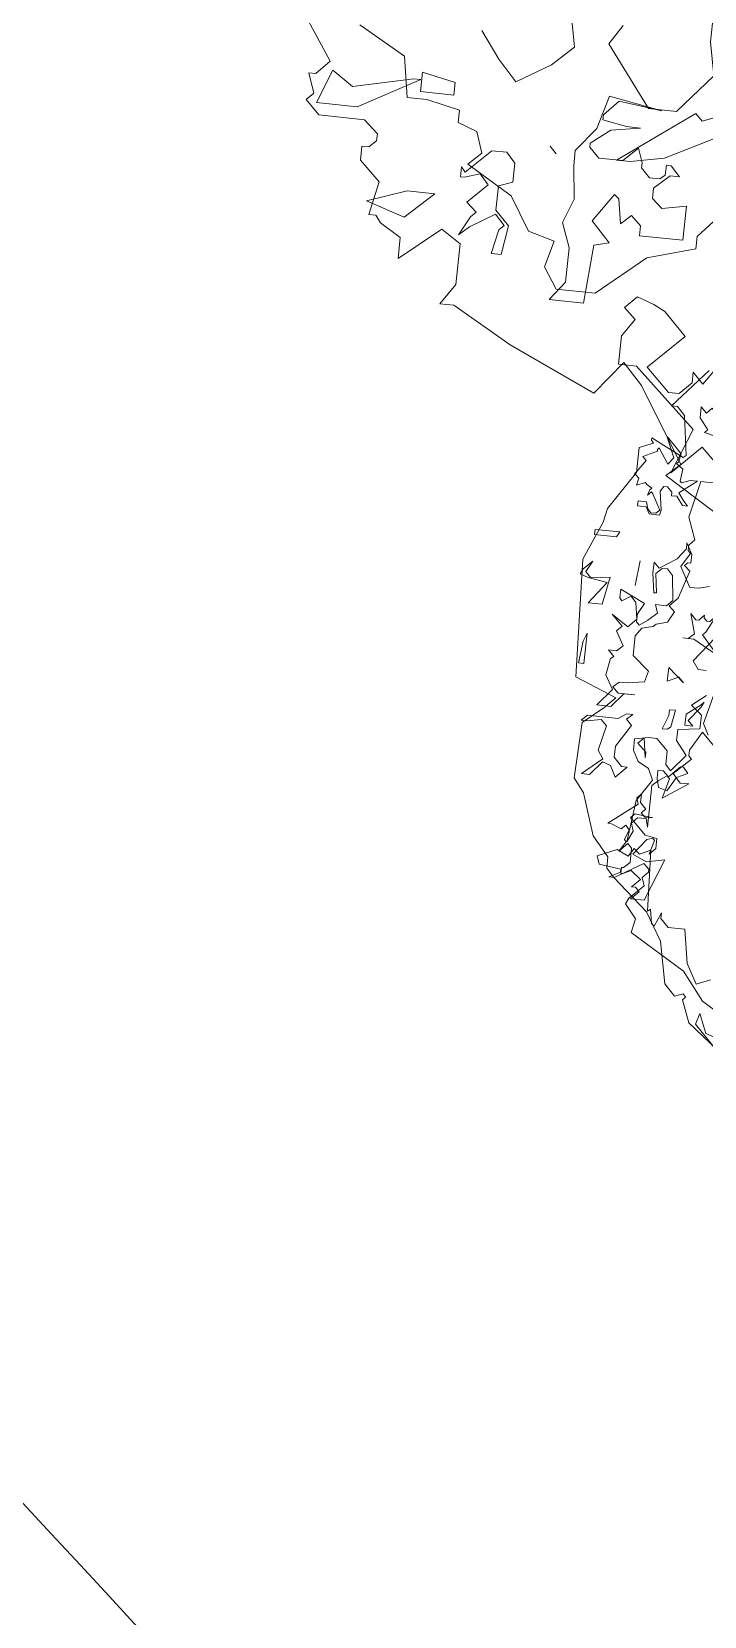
# Model space of a CAD drawing. Header units: metres. Extents: x 329311 to 330425, y 7396637 to 7397287.
# Drawn here: x 329854.298 to 329854.863, y 7397026.995 to 7397028.326 of the extents above; entities that cross this region are included whole.
import ezdxf

# ---------------------------------------------------------------- set-up
doc = ezdxf.new("R2010")
doc.units = ezdxf.units.M
doc.linetypes.add('CACHE2', pattern=[4.7625, 3.175, -1.5875])
doc.layers.get('0').update_dxf_attribs({"lineweight": 18})
doc.layers.add('ARBRE', color=251, linetype='Continuous', lineweight=13)
doc.layers.add('AXES+POTEAUX', color=6, linetype='CACHE2', lineweight=13)
doc.layers.add('VEGETAIS', color=3, linetype='Continuous')
pattern_1 = [(341.96263, (329827.33868, 7397103.38185), (0.0540704, 0.16604302), [0.127, -0.047625]), (71.96263, (329827.33868, 7397103.38185), (-0.16604302, 0.0540704), [0.127, -0.047625])]

# ---------------------------------------------------------------- blocks, each defined once
blk = doc.blocks.new('WMF26', base_point=(0, 0.0008))
at = {"color": 85}
for points in [[(10.2552, -0.9839), (11.3025, -1.7915), (11.412, -2.069), (11.3758, -2.1052), (11.412, -2.1414), (11.5141, -2.1052), (11.6524, -2.2427), (11.7611, -2.7672), (11.9727, -3.1163), (12.4238, -3.5016), (12.5251, -3.6045), (12.5251, -3.7494), (12.7359, -3.9898), (12.9112, -4.5142), (13.0496, -4.688), (13.0199, -5.387), (12.7721, -5.5977), (12.6346, -5.7369), (13.1582, -5.9476), (13.2233, -7.4181), (13.0199, -7.9055), (12.9837, -8.0792), (12.6708, -8.5666), (12.6708, -8.8803), (12.4963, -8.9527), (12.5251, -8.989), (12.5251, -9.0178), (12.111, -8.8144), (12.0739, -8.8441), (12.1472, -9.3381), (12.2485, -9.4401), (12.3209, -9.4401), (11.8994, -9.9284)], [(3.481, -11.8854), (3.1319, -11.6746), (3.2043, -11.6096), (2.9574, -11.2234), (2.8544, -11.1139), (2.7169, -11.2893), (2.2584, -11.0851), (1.9455, -10.9106), (1.873, -10.9106), (1.9455, -10.8019), (1.9455, -10.5903), (1.8434, -10.5245), (1.6326, -10.699), (1.6326, -10.5903), (1.5231, -10.5245), (1.4943, -10.4882), (1.4581, -10.4882), (1.4943, -10.3145), (1.3848, -10.2116), (1.3848, -10.1391), (1.4219, -10.1391), (1.4581, -10.1029), (1.4581, -10.0667), (1.3848, -10.0008), (1.1452, -10.0008), (1.072, -9.9284), (1.1082, -9.8921), (1.072, -9.7892), (1.1082, -9.7892), (1.1749, -9.7168), (0.7237, -9.0548)]]:
    blk.add_lwpolyline(points, dxfattribs=at)
at = {"color": 63}
for points in [[(10.9131, -1.9307), (11.1609, -2.0756), (11.4375, -2.4255), (12.1357, -2.8404), (12.0995, -3.0142), (12.2452, -3.1895), (12.209, -3.262), (12.0344, -3.4365), (12.0706, -3.5386), (11.9982, -3.6119), (11.9982, -3.6481), (12.0706, -3.7132), (12.4205, -3.5016), (12.4856, -3.5016), (12.3464, -3.5757), (12.3464, -3.6119), (12.6239, -3.6481), (12.6601, -3.7494), (12.4205, -3.8515), (12.274, -3.7856), (12.209, -3.8877), (12.1357, -3.8227), (11.9982, -3.8877), (11.962, -3.1237), (11.9249, -3.1533), (11.8953, -2.9779), (11.859, -2.9491), (11.7866, -3.1237), (11.7866, -3.0512), (11.6853, -2.9491), (11.4737, -2.9491), (11.4013, -2.5268), (11.263, -2.2789), (11.0884, -2.353)], [(12.0706, -4.7612), (12.1357, -4.8996), (12.274, -4.972), (12.3464, -5.1103), (12.3464, -5.2495), (12.1727, -5.2857), (12.0706, -5.2857), (11.9249, -5.1465), (11.9249, -4.972), (11.859, -4.8996), (11.6853, -5.1103), (11.8228, -5.2857), (11.8228, -5.4232), (11.547, -5.4594), (11.547, -5.634), (11.6853, -5.7443), (11.5108, -5.8818)], [(11.547, -6.1946), (11.6483, -6.1946), (11.7216, -6.2967), (11.4737, -6.617)], [(11.6121, -7.2427), (11.7504, -7.2065), (11.859, -7.2065), (11.9982, -7.4543), (11.8953, -7.628), (11.9249, -7.6643), (11.9249, -7.7301), (11.859, -7.8034), (11.962, -8.0792), (11.859, -8.5378), (11.5108, -8.5378)], [(3.4415, -10.1103), (3.164, -10.4232), (3.164, -10.4882), (2.9162, -10.5607), (2.6692, -10.7723), (2.465, -10.7723), (2.3926, -10.6628), (2.4288, -10.5245), (2.2913, -10.4882), (2.1818, -10.3145), (1.9414, -10.1754), (2.0072, -10.1103), (1.971, -10.0008), (1.8689, -9.9646), (1.8689, -9.8996), (1.6944, -9.8625), (1.5931, -9.8625), (1.5561, -9.6517), (1.3091, -9.5134)], [(1.9414, -9.4772), (2.0443, -9.6155), (2.1456, -9.7242), (2.3201, -9.6155), (2.4288, -9.5134), (2.3926, -9.3381)], [(2.6692, -9.3751), (2.6041, -9.4772), (2.8437, -9.7892), (2.9903, -9.7892), (3.164, -9.5859), (3.1278, -9.4113), (3.1278, -9.2656)], [(11.3716, -6.0934), (11.5108, -5.5327), (11.4375, -5.3944)], [(11.3354, -5.2495), (11.5108, -5.4232), (11.6483, -5.1828), (11.6483, -5.1103), (11.6121, -5.0741), (11.8228, -4.8707), (11.7216, -4.7612), (11.6121, -4.7612), (11.9249, -4.5505), (11.859, -4.7975), (11.8953, -4.8345), (11.9982, -4.7612), (12.0706, -4.6954), (12.0706, -4.1717), (12.0995, -4.2738), (12.209, -4.2738), (12.274, -4.2006), (12.2452, -4.0993), (12.3102, -3.9602), (12.2452, -4.4846), (12.0706, -4.7612), (12.0706, -4.7612)], [(2.9541, -10.037), (2.7787, -10.0733), (2.7062, -10.0733), (3.0916, -9.7892), (3.1278, -9.8255), (3.826, -9.5496), (3.8926, -9.5496), (2.9541, -10.037), (2.9541, -10.037)], [(1.8327, -9.8255), (1.6582, -9.8255), (1.6582, -9.7242), (1.8327, -9.7604), (1.8327, -9.8255), (1.8327, -9.8255)], [(2.3563, -10.037), (2.3926, -10.0733), (2.3563, -10.037), (2.3563, -10.037)]]:
    blk.add_lwpolyline(points, dxfattribs=at)
at = {"color": 106}
for points in [[(11.179, -1.92), (11.0777, -1.6796), (10.9682, -1.6433), (10.9682, -1.5338), (11.216, -1.7808), (11.179, -1.92), (11.179, -1.92)], [(12.0912, -3.3558), (12.1431, -3.4085), (12.1908, -3.4085), (12.0912, -3.5082), (12.2172, -3.6086), (12.3168, -3.5608), (12.3423, -3.5608), (12.3423, -3.6349), (12.3168, -3.6349), (12.2427, -3.7082), (12.2427, -3.8869), (12.2954, -3.9396), (12.3958, -3.8342), (12.3168, -3.9602), (12.3423, -3.9873), (12.2954, -4.1133), (12.3423, -4.166), (12.3958, -4.1133), (12.5218, -4.166), (12.5696, -4.166), (12.2172, -4.4451), (12.2427, -4.5184), (12.1908, -4.5711), (12.1908, -4.4657), (12.1167, -4.3916), (12.1694, -4.3389), (12.1167, -4.2919), (12.0171, -4.2919), (12.2427, -4.3183), (12.2954, -4.2656), (12.0912, -4.0664), (11.9389, -4.04), (11.9389, -3.9132), (12.0171, -3.8342), (11.9653, -4.0137), (11.9908, -4.04), (12.0649, -4.0137), (12.2172, -3.8136), (12.0435, -3.7346), (11.8121, -3.7873), (12.0171, -3.2562), (12.1908, -3.2562), (12.0912, -3.3558), (12.0912, -3.3558)], [(12.0163, -4.7859), (12.0163, -4.8889), (11.9513, -4.8889), (11.8772, -4.823), (11.7397, -4.9613), (11.7034, -4.9613), (11.6376, -4.8889), (11.7759, -4.823), (11.8772, -4.6484), (11.9875, -4.6773), (12.0163, -4.7859), (12.0163, -4.7859)], [(12.7145, -4.9251), (12.8602, -4.7497), (12.9623, -4.7497), (12.7145, -4.9613), (12.7869, -5.0634), (12.7145, -5.3763), (12.7869, -5.4487), (12.9623, -5.4125), (13.0347, -5.4125), (12.9623, -5.4849), (12.5762, -5.4849), (12.4749, -5.5508), (12.4016, -5.5508), (12.4749, -5.4849), (12.4016, -5.4125), (12.5762, -5.1358), (12.5762, -4.9975), (12.4749, -4.8889), (12.4016, -4.8889), (12.5399, -4.7497), (12.6124, -4.8889), (12.7145, -4.9251), (12.7145, -4.9251)], [(12.2995, -5.2009), (12.2271, -5.275), (12.1908, -5.0272), (12.1908, -5.0996), (12.2995, -5.2009), (12.2995, -5.2009)], [(11.9513, -5.587), (11.9513, -5.6595), (11.8772, -5.6595), (11.9134, -5.4487), (11.9513, -5.4125), (12.0163, -5.4125), (11.9513, -5.587), (11.9513, -5.587)], [(11.7397, -5.6232), (11.5651, -5.7624), (11.5289, -5.7986), (11.5651, -5.7253), (11.7034, -5.5508), (11.6376, -5.4849), (11.7397, -5.4849), (11.7397, -5.6232), (11.7397, -5.6232)], [(12.6857, -5.8348), (12.7869, -6.0094), (12.7507, -6.2202), (12.7145, -6.2498), (12.7869, -6.3222), (12.6857, -6.3222), (12.6124, -6.3947), (12.7145, -6.5701), (12.6486, -6.6351), (12.7869, -6.7734), (12.5762, -6.6351), (12.4749, -6.7438), (12.5111, -6.9488), (12.5762, -7.0212), (12.6857, -6.9488), (12.7145, -6.985), (12.7145, -7.0937), (12.4016, -6.9488), (12.4749, -6.8096), (12.4749, -6.7076), (12.4387, -6.6713), (12.3357, -6.7438), (12.2271, -6.8459), (12.2633, -6.9488), (12.125, -6.9488), (12.0525, -7.0212), (12.0888, -7.3333), (12.1612, -7.4066), (12.2271, -7.4066), (12.2995, -7.3333), (12.2633, -7.0937), (12.2995, -7.0937), (12.3357, -7.3333), (12.3357, -7.4724), (12.2633, -7.4066), (12.0525, -7.5449), (11.9513, -7.6832), (11.9513, -7.7556), (11.8772, -7.6173), (11.8772, -7.5086), (11.9134, -7.5086), (11.9513, -7.4724), (11.8772, -7.4066), (11.9875, -7.0575), (12.0888, -6.9488), (12.0163, -6.8821), (12.0888, -6.7438), (12.2271, -6.7076), (12.2633, -6.6713), (12.4016, -6.6351), (12.4749, -6.5338), (12.4749, -6.286), (12.2633, -6.1115), (12.2995, -5.9723), (12.5111, -5.9361), (12.6124, -5.9361), (12.6857, -5.8711), (12.6124, -5.7986), (12.4016, -5.7986), (12.5399, -5.7986), (12.6857, -5.6232), (12.8602, -5.6232), (12.6857, -5.8348), (12.6857, -5.8348)], [(12.0163, -6.0094), (12.0163, -6.1839), (11.8121, -6.0094), (11.8772, -6.0744), (12.0163, -6.0094), (12.0163, -6.0094)], [(13.1418, -6.1238), (13.1121, -6.3996), (13.0759, -6.5017), (13.0759, -6.1238), (13.1418, -6.1238), (13.1418, -6.1238)], [(11.8772, -6.5701), (11.8121, -6.5701), (11.7397, -6.6351), (11.8121, -6.8821), (11.7397, -6.8096), (11.7034, -6.8096), (11.6376, -6.8821), (11.6376, -6.8459), (11.6013, -6.8096), (11.5651, -6.8096), (11.4927, -6.8821), (11.6013, -6.6713), (11.6376, -6.6351), (11.426, -6.3947), (11.7397, -6.5701), (11.8772, -6.5701), (11.8772, -6.5701)], [(12.8898, -7.1587), (13.136, -7.195), (13.2381, -7.232), (13.2093, -7.2971), (13.0998, -7.4066), (13.1731, -7.2682), (13.0998, -7.195), (12.8602, -7.232), (12.9261, -6.8821), (13.0998, -6.8821), (12.8898, -7.1587), (12.8898, -7.1587)], [(12.5399, -7.1587), (12.5111, -7.4724), (12.5399, -7.1587), (12.5399, -7.1587)], [(13.1121, -7.805), (12.7985, -7.805), (12.8363, -7.7392), (13.1121, -7.7392), (13.1121, -7.805), (13.1121, -7.805)], [(12.5062, -8.1517), (12.6132, -8.1517), (12.6132, -8.215), (12.5062, -8.215), (12.4839, -8.1294), (12.4387, -8.085), (12.3753, -8.085), (12.3308, -8.1294), (12.4387, -8.3221), (12.4609, -8.3443), (12.5062, -8.2999), (12.4839, -8.3665), (12.4609, -8.3896), (12.5284, -8.4291), (12.5457, -8.4513), (12.6527, -8.4069), (12.6354, -8.4966), (12.675, -8.5361), (12.698, -8.5361), (12.5679, -8.7288), (12.6132, -8.7733), (12.4387, -8.8581), (12.4387, -8.8811), (12.4214, -8.9033), (12.2913, -8.7115), (12.2238, -8.7963), (12.3308, -9.0326), (12.3308, -9.0507), (12.139, -8.8581), (12.1612, -8.751), (12.1843, -8.7288), (12.0995, -8.6662), (12.1167, -8.5139), (12.0995, -8.4966), (11.9924, -8.5361), (11.9019, -8.5361), (12.1167, -8.3665), (12.0542, -8.2826), (11.9924, -8.215), (12.0542, -8.215), (12.139, -8.3221), (12.2065, -8.3221), (12.2065, -8.3665), (12.2682, -8.4291), (12.3135, -8.4291), (12.353, -8.3665), (12.3135, -8.1294), (12.3308, -8.0669), (12.4609, -8.0669), (12.5062, -8.1517), (12.5062, -8.1517)], [(11.8409, -9.1899), (11.9513, -9.3273), (11.9513, -9.4665), (11.8772, -9.3932), (11.8121, -9.4665), (11.6013, -9.2549), (11.5651, -9.2549), (11.4927, -9.3273), (11.5289, -9.3273), (11.5289, -9.4665), (11.4927, -9.4665), (11.4927, -9.2187), (11.6013, -9.1899), (11.6376, -9.1528), (11.5651, -9.0804), (11.8772, -9.1528), (11.8409, -9.1899), (11.8409, -9.1899)], [(1.6162, -9.7629), (1.6524, -9.7629), (1.3395, -9.9382), (1.1279, -9.9382), (1.1938, -9.7629), (1.3033, -9.8353), (1.6162, -9.7629), (1.6162, -9.7629)], [(2.6881, -9.7678), (2.6149, -9.846), (2.6149, -9.8724), (2.74, -9.8946), (2.8141, -9.8946), (2.6618, -9.921), (2.5622, -9.9992), (2.5622, -10.0206), (2.6149, -10.0725), (2.74, -10.0725), (2.8141, -9.9992), (2.8404, -10.0725), (2.8404, -10.0988), (2.8874, -10.1465), (2.9409, -10.1465), (2.9672, -10.1251), (2.9672, -10.0725), (2.9928, -10.0725), (3.0405, -10.1251), (2.9928, -10.1251), (2.9137, -10.1984), (2.9137, -10.2511), (2.9672, -10.298), (3.0932, -10.2725), (3.0932, -10.4512), (2.866, -10.4512), (2.866, -10.3993), (2.8141, -10.3516), (2.7614, -10.3993), (2.74, -10.2725), (2.7145, -10.2511), (2.6149, -10.3993), (2.7145, -10.5039), (2.6354, -10.5245), (2.6149, -10.8299), (2.4354, -10.8299), (2.5095, -10.7303), (2.5095, -10.5508), (2.4617, -10.4248), (2.5095, -10.298), (2.4889, -10.1251), (2.4889, -10.0461), (2.5885, -9.921), (2.6354, -9.7464), (2.9137, -9.7942), (2.6881, -9.7678), (2.6881, -9.7678)], [(2.1843, -10.1441), (2.1843, -10.2437), (2.111, -10.27), (2.111, -10.3968), (2.1843, -10.4709), (2.1629, -10.6224), (2.111, -10.6224), (2.1373, -10.4965), (2.1629, -10.4709), (2.111, -10.4182), (1.9842, -10.4965), (1.9315, -10.5442), (1.9842, -10.4446), (2.0105, -10.4182), (1.9578, -10.3705), (2.0583, -10.27), (2.0105, -10.2182), (1.9315, -10.2437), (1.9109, -10.2437), (1.9109, -10.1918), (1.9315, -10.2182), (2.0583, -10.0922), (2.1373, -10.0922), (2.1843, -10.1441), (2.1843, -10.1441)], [(1.6425, -10.4833), (1.4383, -10.4182), (1.6425, -10.3458), (1.7882, -10.3458), (1.6425, -10.4833), (1.6425, -10.4833)], [(3.0389, -10.8291), (3.1566, -10.9468), (2.9771, -11.1255), (3.1006, -11.244), (3.1566, -11.244), (3.2183, -11.1823), (3.2183, -11.1255), (3.2735, -11.1823), (3.3978, -11.002)], [(3.3978, -11.5964), (3.3048, -11.5091), (3.1566, -11.6582), (3.2488, -11.4227), (2.9211, -11.1255), (2.8281, -11.1255), (2.8281, -10.9773), (2.8898, -10.8851), (2.8281, -10.8291), (2.8898, -10.7673), (2.9771, -10.7986), (3.0389, -10.8291), (3.0389, -10.8291)]]:
    blk.add_lwpolyline(points, dxfattribs=at)
blk = doc.blocks.new('T2_02')
at = {"xscale": 0.3499999999999943, "yscale": 0.3499999999999943, "zscale": 0.3499999999999943}
blk.add_blockref('WMF26', (-2.2399, 1.997), dxfattribs=at)

msp = doc.modelspace()

# ---------------------------------------------------------------- hatches: boundary and pattern name
at = {"layer": 'AXES+POTEAUX'}
h = msp.add_hatch(dxfattribs=at)
h.set_pattern_fill('ANGLE', color=253, scale=0.025)
h.set_pattern_definition(pattern_1)
edge = h.paths.add_edge_path()
edge.add_line((329826.7385, 7397041.2079), (329842.2426, 7397036.1779))
edge.add_line((329846.8442, 7397037.6251), (329826.8826, 7397044.0928))
edge.add_line((329826.7385, 7397041.2079), (329826.8826, 7397044.0928))
edge.add_line((329844.8123, 7397035.297), (329860.3047, 7397030.2222))
edge.add_line((329859.606, 7397032.0674), (329846.4153, 7397036.308))
edge.add_line((329845.088, 7397036.1686), (329844.8123, 7397035.297))
edge.add_line((329842.5027, 7397037.0002), (329845.088, 7397036.1686))
edge.add_line((329846.4153, 7397036.308), (329846.8442, 7397037.6251))
edge.add_line((329862.8868, 7397029.3806), (329868.6707, 7397027.4942))
edge.add_line((329868.6707, 7397027.4942), (329868.1393, 7397025.8622))
edge.add_line((329868.1393, 7397025.8622), (329869.8371, 7397025.3093))
edge.add_line((329869.8371, 7397025.3093), (329870.2976, 7397026.7236))
edge.add_line((329870.4296, 7397026.6807), (329870.9966, 7397028.5012))
edge.add_line((329870.9966, 7397028.5012), (329869.4474, 7397029.0057))
edge.add_line((329869.3891, 7397028.8268), (329864.8797, 7397030.2953))
edge.add_line((329864.8797, 7397030.2953), (329865.243, 7397031.6298))
edge.add_line((329865.243, 7397031.6298), (329860.0176, 7397033.3314))
edge.add_line((329860.0176, 7397033.3314), (329859.606, 7397032.0674))
edge.add_line((329860.3047, 7397030.2222), (329860.5922, 7397031.1312))
edge.add_line((329860.5922, 7397031.1312), (329863.1775, 7397030.2996))
edge.add_line((329863.1775, 7397030.2996), (329862.8868, 7397029.3806))
edge.add_line((329842.2426, 7397036.1779), (329842.5027, 7397037.0002))
edge.add_line((329869.4474, 7397029.0057), (329869.3891, 7397028.8268))
h = msp.add_hatch(dxfattribs=at)
h.set_pattern_fill('ANGLE', color=253, scale=0.025)
h.set_pattern_definition(pattern_1)
edge = h.paths.add_edge_path()
edge.add_line((329819.1935, 7397028.939), (329822.1725, 7397038.0422))
edge.add_line((329820.2002, 7397038.2398), (329816.6358, 7397027.294))
edge.add_line((329820.2002, 7397038.2398), (329822.1725, 7397038.0422))
edge.add_line((329816.6358, 7397027.294), (329819.0805, 7397026.5098))
edge.add_line((329821.7047, 7397025.6285), (329840.3785, 7397019.5539))
edge.add_line((329819.3852, 7397027.2995), (329821.9742, 7397026.4804))
edge.add_line((329819.1387, 7397026.5209), (329819.3646, 7397027.2351))
edge.add_line((329821.9742, 7397026.4804), (329821.7121, 7397025.6518))
edge.add_line((329823.38, 7397027.5745), (329819.1935, 7397028.939))
edge.add_line((329822.9529, 7397026.2608), (329823.38, 7397027.5745))
edge.add_line((329837.125, 7397021.6588), (329822.9529, 7397026.2608))
edge.add_line((329837.5369, 7397022.9656), (329837.125, 7397021.6588))
edge.add_line((329846.004, 7397020.2084), (329837.5369, 7397022.9656))
edge.add_line((329840.3785, 7397019.5539), (329840.6662, 7397020.4632))
edge.add_line((329840.6662, 7397020.4632), (329843.2554, 7397019.644))
edge.add_line((329843.2554, 7397019.644), (329842.8615, 7397018.3987))
edge.add_line((329842.8615, 7397018.3987), (329859.1769, 7397013.0858))
edge.add_line((329845.5763, 7397018.8948), (329846.004, 7397020.2084))
edge.add_line((329859.5832, 7397014.3336), (329845.5763, 7397018.8948))
edge.add_line((329859.1769, 7397013.0858), (329859.5832, 7397014.3336))

# ---------------------------------------------------------------- linework, layer by layer
at = {"layer": 'VEGETAIS'}
for points in [[(329847.8946, 7397029.9556), (329859.0534, 7397027.4591), (329856.1037, 7397025.7079), (329852.7553, 7397028.1916), (329848.3655, 7397027.8746), (329847.8946, 7397029.9556)], [(329847.435, 7397025.0224), (329852.1967, 7397026.8803), (329855.6131, 7397024.2012), (329859.7601, 7397026.1018), (329862.3647, 7397020.0764), (329856.2643, 7397021.8999), (329847.435, 7397025.0224)]]:
    msp.add_spline(points, degree=3, dxfattribs=at)

# ---------------------------------------------------------------- block references
at = {"layer": 'ARBRE'}
for p, xscale, yscale, zscale, rotation in [((329855.4565, 7397028.8581), 0.4621142716754235, 0.4621142716754235, 0.4621142716754235, 354.0121026411171), ((329855.2043, 7397027.7205), 0.1918409178794672, 0.1918409178794672, 0.1918409178794672, 174.0121026411205)]:
    msp.add_blockref('T2_02', p, dxfattribs=dict(at, xscale=xscale, yscale=yscale, zscale=zscale, rotation=rotation))

doc.saveas('drawing.dxf')
